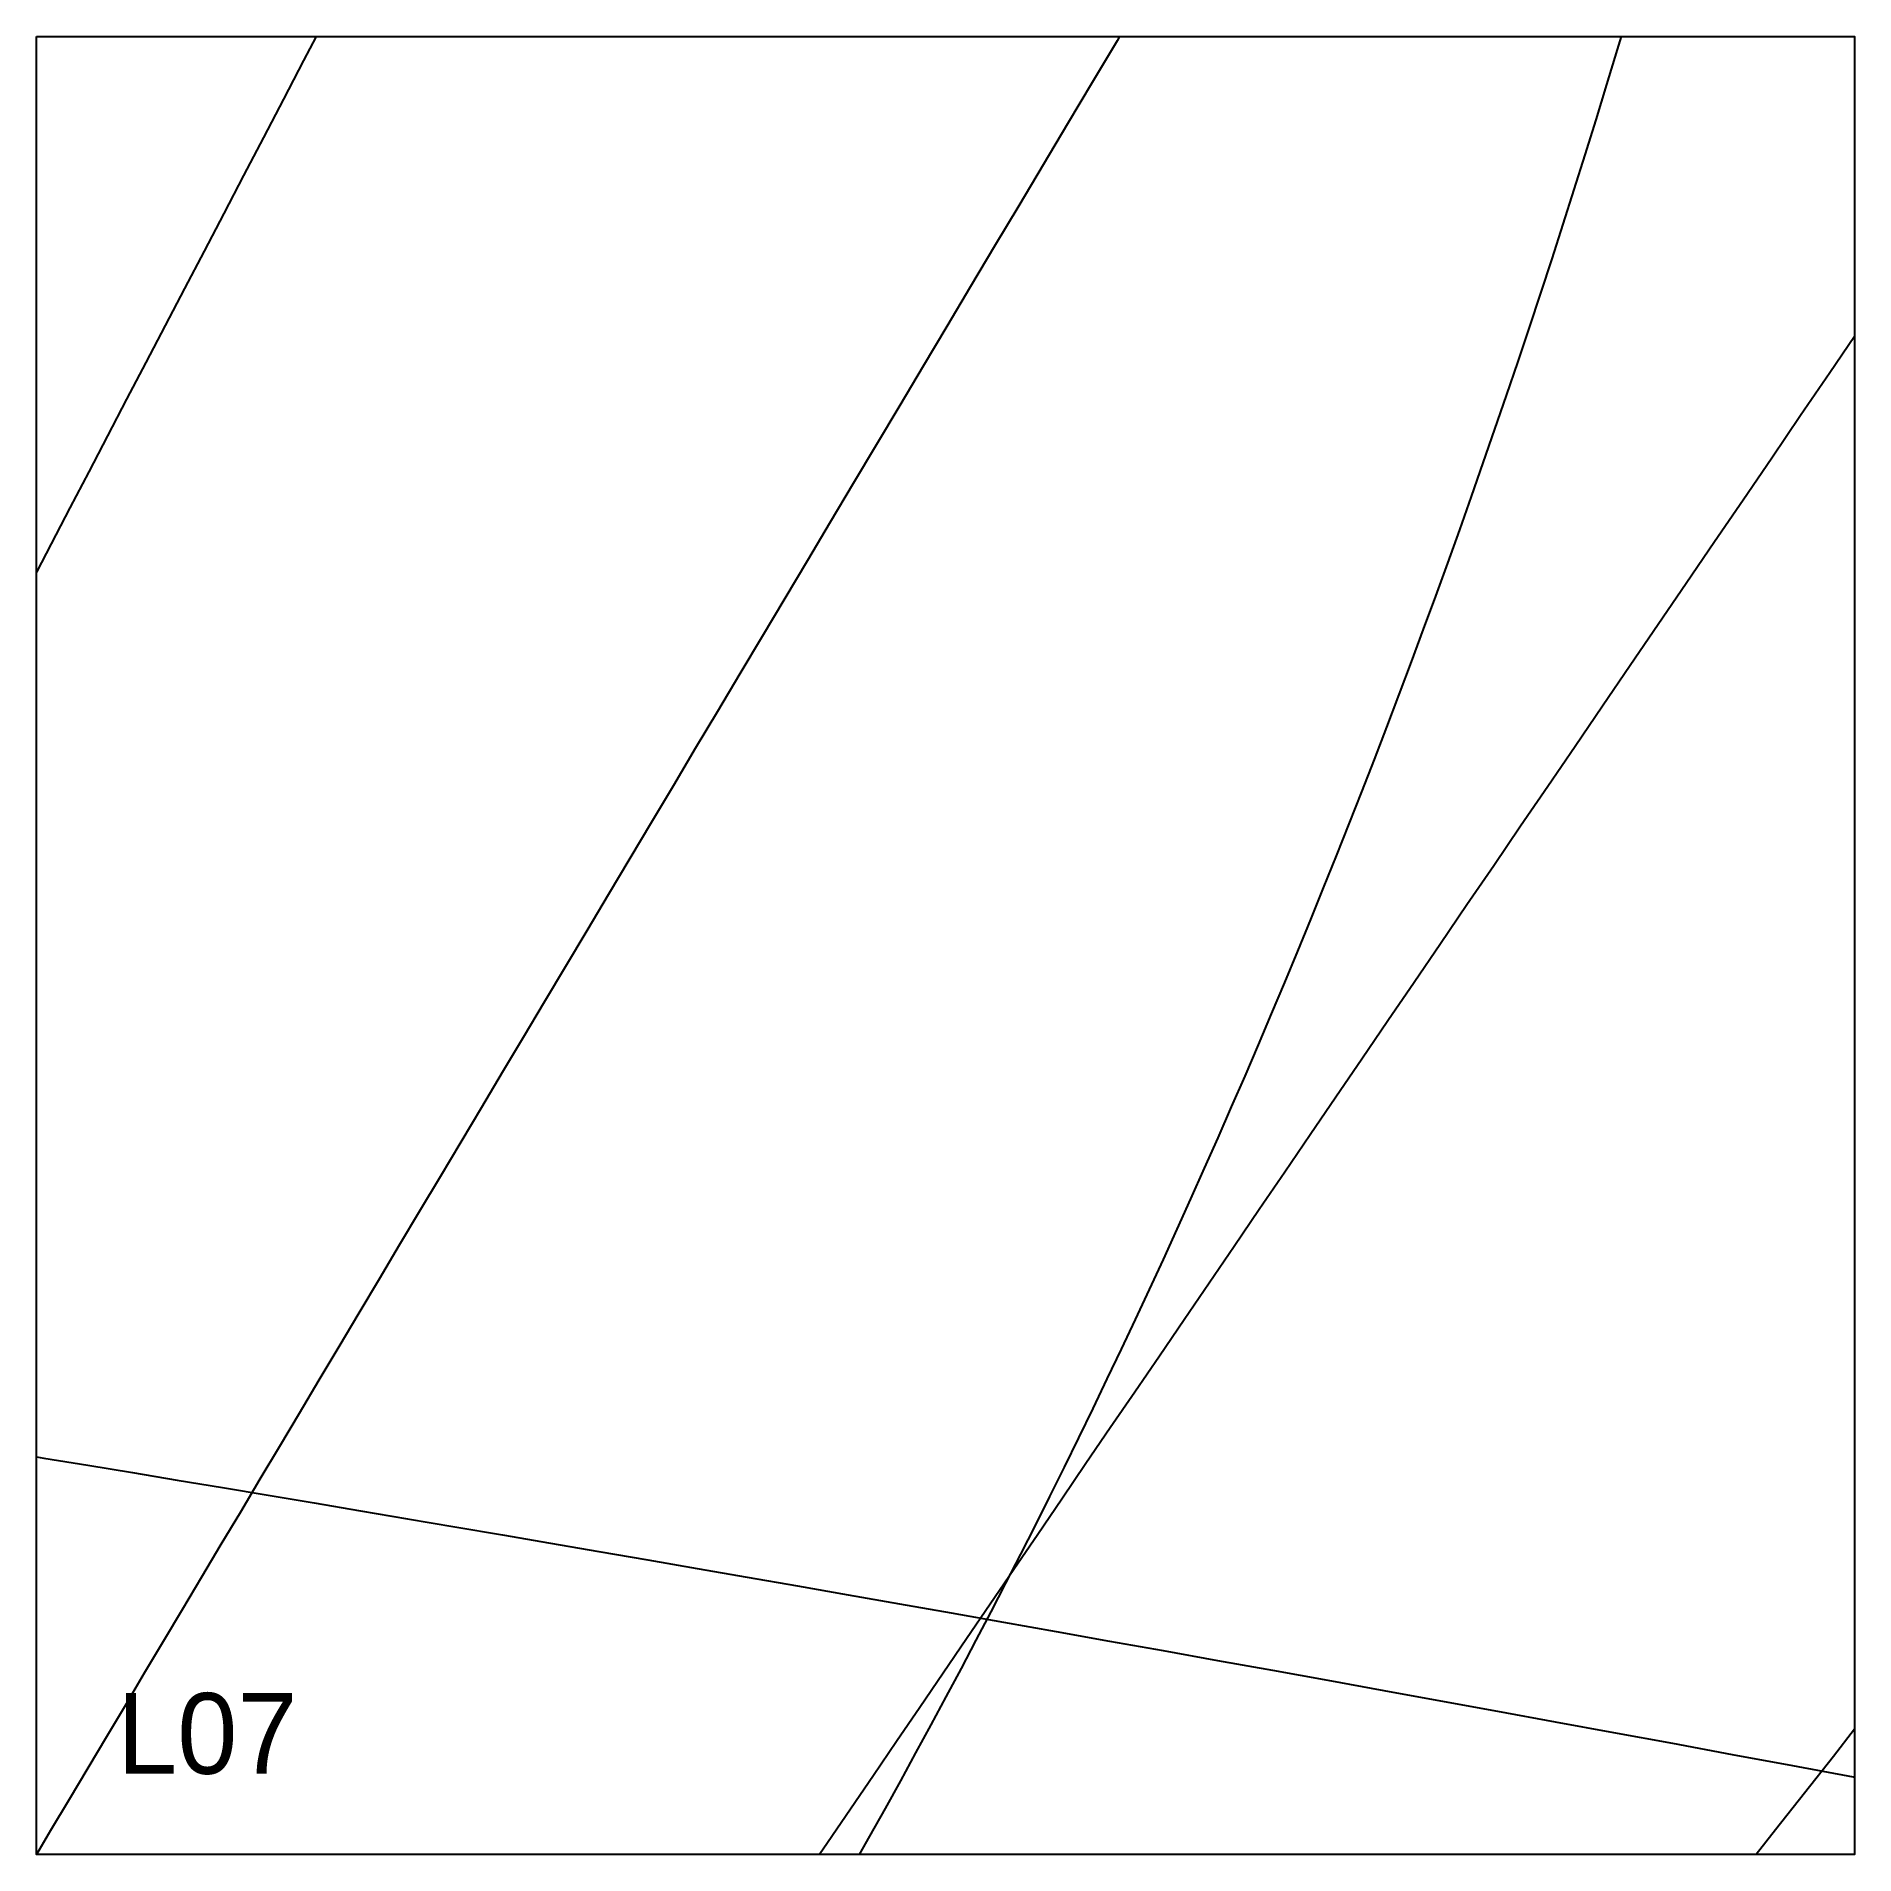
# Model space of a CAD drawing. Header units: millimetres. Extents: x 0 to 900, y 0 to 900.
import ezdxf

# ---------------------------------------------------------------- set-up
doc = ezdxf.new("R2010")
doc.units = ezdxf.units.MM
for name, color, linetype in [('ASR1', 4, 'Continuous'), ('CUT', 1, 'Continuous'), ('DECL', 30, 'Continuous'), ('HOUR', 7, 'Continuous'), ('HOUR15', 9, 'Continuous'), ('HOUR30', 8, 'Continuous'), ('ID', 3, 'Continuous')]:
    doc.layers.add(name, color=color, linetype=linetype)

msp = doc.modelspace()

# ---------------------------------------------------------------- linework, layer by layer
at = {"layer": 'ASR1'}
msp.add_lwpolyline([(784.37, 900), (782.45, 893.58), (777.16, 876.12), (771.83, 858.74), (766.45, 841.42), (761.03, 824.18), (755.56, 807.02), (750.05, 789.92), (744.49, 772.9), (738.89, 755.95), (733.24, 739.07), (727.55, 722.26), (721.82, 705.52), (716.04, 688.86), (710.22, 672.26), (704.36, 655.74), (698.45, 639.28), (692.5, 622.9), (686.51, 606.58), (680.47, 590.34), (674.39, 574.16), (668.27, 558.06), (662.1, 542.02), (655.89, 526.05), (649.64, 510.15), (643.35, 494.32), (637.01, 478.55), (630.63, 462.86), (624.21, 447.23), (617.75, 431.67), (611.24, 416.18), (604.69, 400.75), (598.1, 385.39), (591.47, 370.1), (584.8, 354.88), (578.08, 339.72), (571.33, 324.63), (564.53, 309.6), (557.69, 294.64), (550.81, 279.75), (543.89, 264.92), (536.93, 250.16), (529.93, 235.47), (522.89, 220.84), (515.8, 206.27), (508.68, 191.78), (501.51, 177.34), (494.31, 162.97), (487.06, 148.67), (479.78, 134.43), (472.45, 120.26), (465.09, 106.15), (457.68, 92.1), (450.24, 78.12), (442.75, 64.2), (435.23, 50.35), (427.67, 36.56), (420.06, 22.84), (412.42, 9.18), (407.24, 0)], dxfattribs=at)
at = {"layer": 'CUT'}
msp.add_lwpolyline([(0, 900), (900, 900), (900, 0), (0, 0), (0, 900)], close=True, dxfattribs=at)
at = {"layer": 'DECL'}
msp.add_lwpolyline([(0, 196.91), (3.65, 196.32), (25.51, 192.72), (47.54, 189.08), (69.75, 185.4), (92.15, 181.67), (114.74, 177.89), (137.53, 174.06), (160.51, 170.19), (183.69, 166.27), (207.07, 162.3), (230.66, 158.27), (254.45, 154.2), (278.46, 150.07), (302.69, 145.89), (327.14, 141.66), (351.81, 137.37), (376.72, 133.03), (401.85, 128.63), (427.22, 124.17), (452.84, 119.65), (478.69, 115.07), (504.8, 110.44), (531.17, 105.74), (557.79, 100.97), (584.67, 96.15), (611.83, 91.26), (639.26, 86.3), (666.97, 81.28), (694.96, 76.18), (723.24, 71.02), (751.81, 65.78), (780.69, 60.48), (809.87, 55.1), (839.37, 49.64), (869.18, 44.11), (899.32, 38.5), (900, 38.37)], dxfattribs=at)
at = {"layer": 'HOUR'}
msp.add_lwpolyline([(138.5, 900), (132.29, 888.11), (122.3, 868.97), (112.37, 849.97), (102.51, 831.09), (92.72, 812.34), (82.99, 793.71), (73.32, 775.2), (63.71, 756.81), (54.17, 738.54), (44.69, 720.38), (35.27, 702.34), (25.9, 684.41), (16.59, 666.59), (7.34, 648.88), (0, 634.82)], dxfattribs=at)
at = {"layer": 'HOUR15'}
for points in [[(536.2, 900), (534.93, 897.87), (522.63, 877.22), (510.42, 856.73), (498.29, 836.38), (486.25, 816.18), (474.3, 796.12), (462.44, 776.21), (450.65, 756.43), (438.95, 736.79), (427.33, 717.29), (415.79, 697.92), (404.33, 678.68), (392.94, 659.58), (381.63, 640.59), (370.4, 621.74), (359.23, 603), (348.14, 584.39), (337.12, 565.89), (326.17, 547.52), (315.29, 529.26), (304.48, 511.11), (293.73, 493.07), (283.05, 475.15), (272.43, 457.33), (261.88, 439.62), (251.39, 422.02), (240.96, 404.52), (230.6, 387.12), (220.29, 369.82), (210.04, 352.62), (199.85, 335.52), (189.72, 318.52), (179.65, 301.61), (169.62, 284.79), (159.66, 268.06), (149.75, 251.43), (139.89, 234.88), (130.08, 218.43), (120.33, 202.05), (110.62, 185.77), (100.97, 169.57), (91.36, 153.45), (81.81, 137.41), (72.3, 121.45), (62.83, 105.57), (53.42, 89.77), (44.05, 74.04), (34.72, 58.39), (25.44, 42.81), (16.2, 27.31), (7.01, 11.88), (0, 0.12)], [(900, 62.03), (889.48, 48.62), (875.15, 30.37), (860.91, 12.22), (851.32, 0)]]:
    msp.add_lwpolyline(points, dxfattribs=at)
at = {"layer": 'HOUR30'}
msp.add_lwpolyline([(900, 751.47), (887.7, 733.43), (873.27, 712.28), (858.96, 691.28), (844.75, 670.44), (830.64, 649.76), (816.64, 629.22), (802.74, 608.83), (788.93, 588.59), (775.23, 568.5), (761.62, 548.54), (748.11, 528.73), (734.69, 509.05), (721.37, 489.5), (708.13, 470.09), (694.98, 450.81), (681.92, 431.66), (668.95, 412.63), (656.06, 393.73), (643.26, 374.96), (630.54, 356.3), (617.9, 337.76), (605.33, 319.34), (592.85, 301.03), (580.45, 282.84), (568.12, 264.76), (555.87, 246.79), (543.69, 228.93), (531.58, 211.18), (519.54, 193.53), (507.58, 175.98), (495.69, 158.54), (483.86, 141.19), (472.1, 123.95), (460.41, 106.8), (448.78, 89.75), (437.22, 72.79), (425.72, 55.93), (414.28, 39.15), (402.91, 22.47), (391.59, 5.88), (387.58, 0)], dxfattribs=at)

# ---------------------------------------------------------------- texts
at = {"layer": 'ID'}
msp.add_text('L07', height=40, dxfattribs=at).set_placement((40, 40))

doc.saveas('drawing.dxf')
